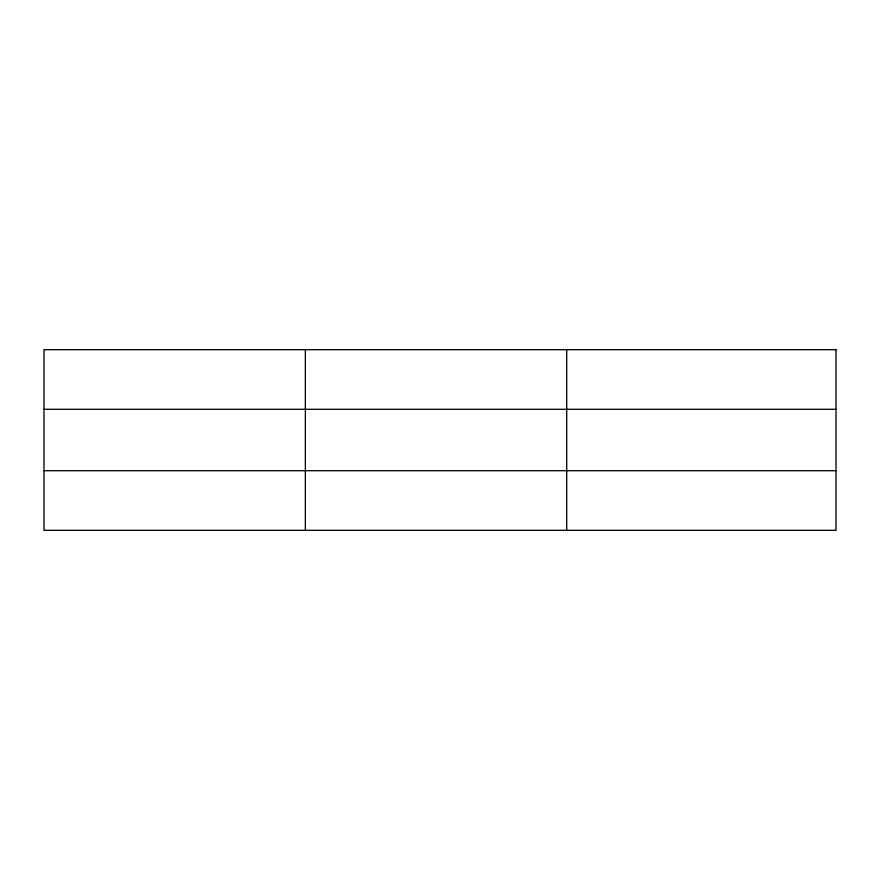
<?xml version="1.0" encoding="UTF-8"?>
<svg xmlns="http://www.w3.org/2000/svg" width="880" height="880" viewBox="0 0 880 880"><rect width="100%" height="100%" fill="white"/><g stroke="black" fill="none" stroke-linecap="round" stroke-linejoin="round"><path stroke-width="1.32" d="M305.36 349.679L305.36 530.321M566.72 349.679L566.72 530.321M44 409.288L836 409.288M44 470.712L836 470.712M836 349.679L836 530.321L44 530.321L44 349.679L836 349.679"/></g></svg>
